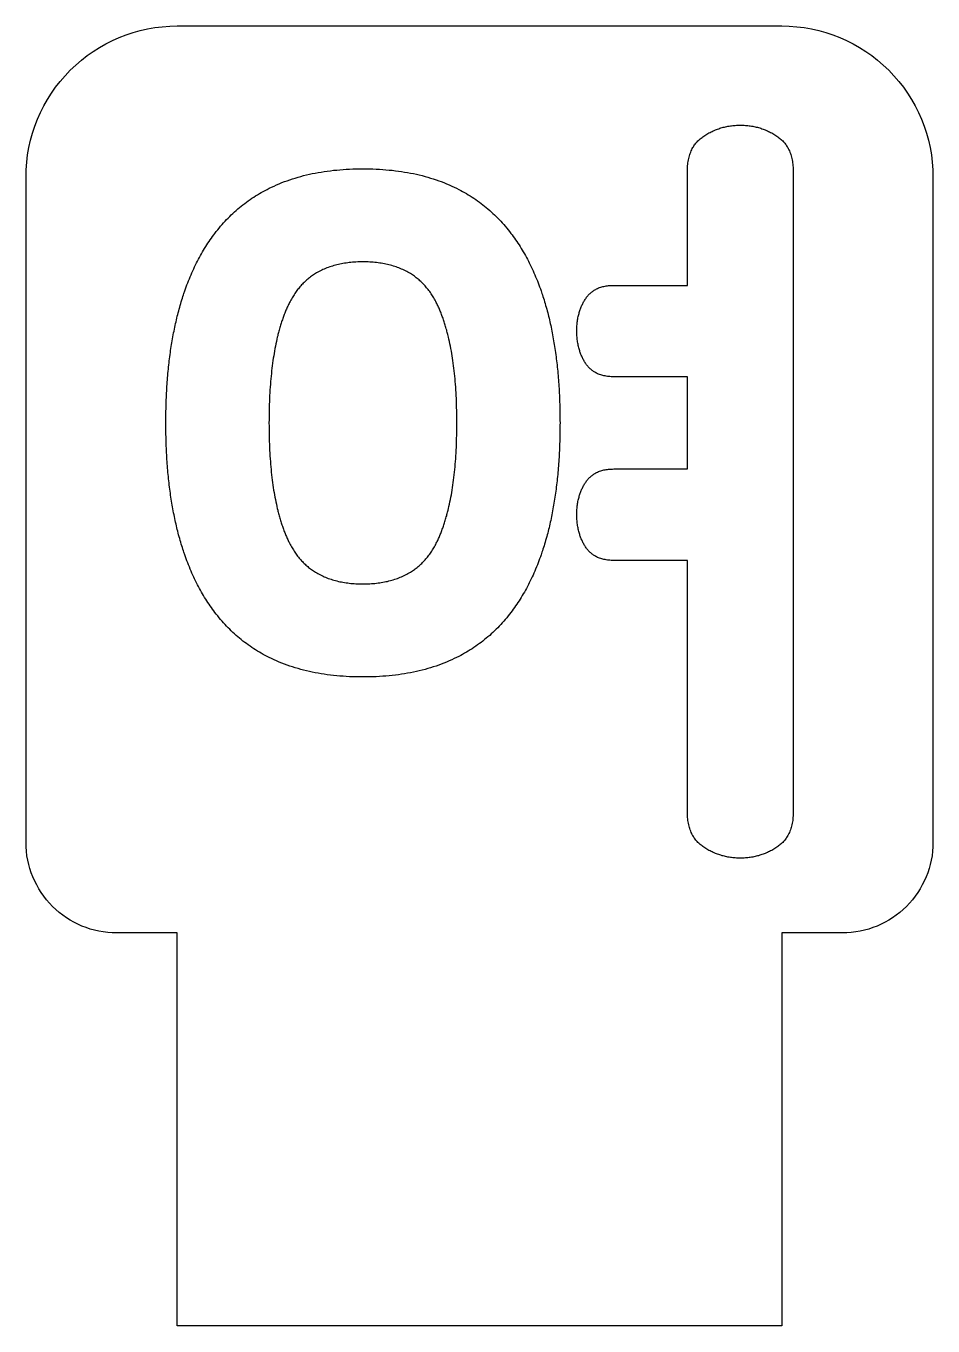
# Model space of a CAD drawing. Header units: millimetres. Extents: x 310 to 340, y -83 to -40.
import ezdxf

# ---------------------------------------------------------------- set-up
doc = ezdxf.new("R2010")
doc.units = ezdxf.units.MM
doc.layers.get('0').update_dxf_attribs({"linetype": 'CONTINUOUS'})

msp = doc.modelspace()

# ---------------------------------------------------------------- linework, layer by layer
for p, q in [((331.879, -48.578), (331.879, -44.778)), ((335.374, -44.778), (335.374, -66.026)), ((329.438, -48.578), (331.879, -48.578)), ((331.879, -51.602), (329.438, -51.602)), ((331.879, -54.653), (331.879, -51.602)), ((329.438, -54.653), (331.879, -54.653)), ((331.879, -57.677), (329.438, -57.677)), ((331.879, -66.026), (331.879, -57.677))]:
    msp.add_line(p, q)
msp.add_lwpolyline([(313, -70, -0.414214), (310, -67), (310, -45, -0.414214), (315, -40), (335, -40, -0.414214), (340, -45), (340, -67, -0.414214), (337, -70), (335, -70), (335, -83), (315, -83), (315, -70)], format="xyb", close=True)
for points in [[(332.42, -43.641), (332.961, -43.28), (333.627, -43.28)], [(333.627, -43.28), (334.293, -43.28), (334.834, -43.641)], [(331.879, -44.778), (331.879, -44.001), (332.42, -43.641)], [(334.834, -43.641), (335.374, -44.001), (335.374, -44.778)], [(316.248, -46.859), (317.871, -44.723), (321.144, -44.723)], [(321.144, -44.723), (324.417, -44.723), (326.04, -46.859)], [(314.626, -53.128), (314.626, -48.994), (316.248, -46.859)], [(326.04, -46.859), (327.663, -48.994), (327.663, -53.128)], [(321.144, -47.802), (319.397, -47.802), (318.717, -49.147)], [(323.571, -49.147), (322.892, -47.802), (321.144, -47.802)], [(328.509, -49.022), (328.8, -48.578), (329.438, -48.578)], [(318.717, -49.147), (318.037, -50.492), (318.037, -53.128)], [(324.251, -53.128), (324.251, -50.492), (323.571, -49.147)], [(328.218, -50.076), (328.218, -49.466), (328.509, -49.022)], [(328.509, -51.158), (328.218, -50.714), (328.218, -50.076)], [(329.438, -51.602), (328.8, -51.602), (328.509, -51.158)], [(316.248, -59.397), (314.626, -57.261), (314.626, -53.128)], [(318.037, -53.128), (318.037, -55.763), (318.717, -57.108)], [(323.571, -57.108), (324.251, -55.763), (324.251, -53.128)], [(327.663, -53.128), (327.663, -57.261), (326.04, -59.397)], [(328.509, -55.097), (328.8, -54.653), (329.438, -54.653)], [(328.218, -56.151), (328.218, -55.541), (328.509, -55.097)], [(328.509, -57.233), (328.218, -56.789), (328.218, -56.151)], [(318.717, -57.108), (319.397, -58.454), (321.144, -58.454)], [(321.144, -58.454), (322.892, -58.454), (323.571, -57.108)], [(329.438, -57.677), (328.8, -57.677), (328.509, -57.233)], [(321.144, -61.533), (317.871, -61.533), (316.248, -59.397)], [(326.04, -59.397), (324.417, -61.533), (321.144, -61.533)], [(332.42, -67.164), (331.879, -66.803), (331.879, -66.026)], [(335.374, -66.026), (335.374, -66.803), (334.834, -67.164)], [(333.627, -67.524), (332.961, -67.524), (332.42, -67.164)], [(334.834, -67.164), (334.293, -67.524), (333.627, -67.524)]]:
    msp.add_open_spline(points, degree=2)

doc.saveas('drawing.dxf')
